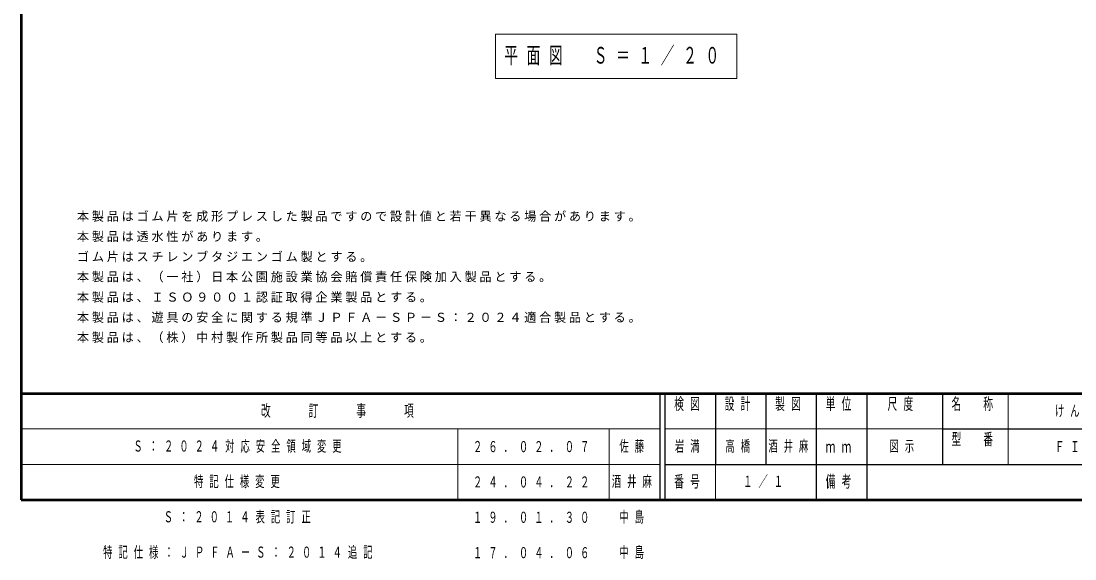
# Model space of a CAD drawing. Units: millimetres on the paper. Extents: x 55 to 420, y -12 to 257.
# Drawn here: x 55 to 263.7, y -11.7 to 94.8 of the extents above; entities that cross this region are included whole.
import ezdxf

# ---------------------------------------------------------------- set-up
doc = ezdxf.new("R2010")
doc.units = ezdxf.units.MM
doc.linetypes.add('USER1', pattern=[4.5, 2.5, -2])
doc.layers.add('LY_1', color=7, linetype='USER1', lineweight=13)
doc.layers.add('LY_4', color=7, linetype='Continuous', lineweight=13)
doc.layers.add('LY_5', color=7, linetype='Continuous')
doc.styles.add('ＭＳ ゴシック', font='')
doc.styles.get('ＭＳ ゴシック').set_extended_font_data('MS Gothic')

msp = doc.modelspace()

# ---------------------------------------------------------------- linework, layer by layer
at = {"layer": 'LY_1', "linetype": 'Continuous'}
for p, q in [((148.938, 92.194), (148.938, 83.394)), ((196.738, 92.194), (148.938, 92.194)), ((196.738, 83.394), (196.738, 92.194)), ((148.938, 83.394), (196.738, 83.394))]:
    msp.add_line(p, q, dxfattribs=at)
at = {"layer": 'LY_4', "lineweight": 50}
for p, q in [((55, 257), (55, 0)), ((55, 21), (420, 21)), ((55, 0), (420, 0))]:
    msp.add_line(p, q, dxfattribs=at)
at = {"layer": 'LY_4', "color": 211, "lineweight": 25}
for p, q in [((181.5, 21), (181.5, 0)), ((182.5, 21), (182.5, 0)), ((192.5, 21), (192.5, 7)), ((202.5, 21), (202.5, 7)), ((212.5, 21), (212.5, 0)), ((222.5, 21), (222.5, 7)), ((237.5, 21), (237.5, 7)), ((237.5, 14), (350, 14)), ((182.5, 7), (420, 7))]:
    msp.add_line(p, q, dxfattribs=at)
at = {"layer": 'LY_4'}
for p, q in [((250.5, 21), (250.5, 7)), ((55, 14), (181.5, 14)), ((141.5, 14), (141.5, 0)), ((171.5, 14), (171.5, 0)), ((182.5, 14), (237.5, 14)), ((55, 7), (181.5, 7)), ((192.5, 7), (192.5, 0))]:
    msp.add_line(p, q, dxfattribs=at)
at = {"layer": 'LY_4', "lineweight": 25}
msp.add_line((222.5, 7), (222.5, 0), dxfattribs=at)

# ---------------------------------------------------------------- texts
at = {"layer": 'LY_1', "style": 'ＭＳ ゴシック'}
for s, insert, char_height, attachment_point in [('\\T1.64;\\W0.6;平面図\u3000Ｓ＝１／２０', (172.838, 87.794), 3.299, 5), ('\\T1.23;本製品はゴム片を成形プレスした製品ですので設計値と若干異なる場合があります。', (66.061, 55.007), 1.76, 7), ('\\T1.23;本製品は透水性があります。', (66.061, 51.007), 1.76, 7), ('\\T1.23;ゴム片はスチレンブタジエンゴム製とする。', (66.061, 47.007), 1.76, 7), ('\\T1.23;本製品は、（一社）日本公園施設業協会賠償責任保険加入製品とする。', (66.061, 43.007), 1.76, 7), ('\\T1.23;本製品は、ＩＳＯ９００１認証取得企業製品とする。', (66.061, 39.007), 1.76, 7), ('\\T1.23;本製品は、遊具の安全に関する規準ＪＰＦＡ－ＳＰ－Ｓ：２０２４適合製品とする。', (66.061, 35.007), 1.76, 7), ('\\T1.23;本製品は、（株）中村製作所製品同等品以上とする。', (66.061, 31.007), 1.76, 7), ('\\T1.64;\\W0.6;Ｓ：２０２４対応安全領域変更', (77.25, 10.5), 2.199, 4), ('\\T1.64;\\W0.6;２６．０２．０７', (144.5, 10.5), 2.199, 4), ('\\T1.64;\\W0.6;佐藤', (173.5, 10.5), 2.199, 4), ('\\T1.64;\\W0.6;高橋', (194.5, 10.5), 2.199, 4), ('\\T1.64;\\W0.6;特記仕様変更', (89.25, 3.5), 2.199, 4), ('\\T1.64;\\W0.6;２４．０４．２２', (144.5, 3.5), 2.199, 4), ('\\T1.64;\\W0.6;酒井麻', (172, 3.5), 2.199, 4), ('\\T1.64;\\W0.6;Ｓ：２０１４表記訂正', (83.25, -3.5), 2.199, 4), ('\\T1.64;\\W0.6;中島', (173.5, -3.5), 2.199, 4), ('\\T1.64;\\W0.6;１９．０１．３０', (144.5, -3.5), 2.199, 4), ('\\T1.64;\\W0.6;特記仕様：ＪＰＦＡ－Ｓ：２０１４追記', (71.25, -10.5), 2.199, 4), ('\\T1.64;\\W0.6;１７．０４．０６', (144.5, -10.5), 2.199, 4), ('\\T1.64;\\W0.6;中島', (173.5, -10.5), 2.199, 4)]:
    msp.add_mtext(s, dxfattribs=dict(at, insert=insert, char_height=char_height, attachment_point=attachment_point))
at = {"layer": 'LY_4', "color": 4, "char_height": 2.346, "style": 'ＭＳ ゴシック'}
for s, insert, attachment_point in [('\\T1.64;\\W0.6;改\u3000\u3000訂\u3000\u3000事\u3000\u3000項', (118.25, 17.5), 5), ('\\T1.64;\\W0.6;検図', (187.5, 20.167), 2), ('\\T1.64;\\W0.6;設計', (197.5, 20.167), 2), ('\\T1.64;\\W0.6;製図', (207.5, 20.167), 2), ('\\T1.64;\\W0.6;単位', (217.5, 20.167), 2), ('\\T1.64;\\W0.6;尺度', (229.75, 20.167), 2), ('\\T1.64;\\W0.6;名\u3000称', (244, 20.167), 2), ('\\T1.64;\\W0.6;型\u3000番', (244, 13.167), 2), ('\\T1.64;\\W0.6;ｍｍ', (217.5, 10.5), 5), ('\\T1.64;\\W0.6;番号', (187.5, 3.5), 5), ('\\T1.64;\\W0.6;備考', (217.5, 3.5), 5)]:
    msp.add_mtext(s, dxfattribs=dict(at, insert=insert, attachment_point=attachment_point))
at = {"layer": 'LY_5', "char_height": 2.199, "attachment_point": 4, "style": 'ＭＳ ゴシック'}
for s, insert in [('\\T1.64;\\W0.6;けんけんマット', (259.75, 17.5)), ('\\T1.64;\\W0.6;岩満', (184.5, 10.5)), ('\\T1.64;\\W0.6;酒井麻', (203, 10.5)), ('\\T1.64;\\W0.6;図示', (227, 10.5)), ('\\T1.64;\\W0.6;ＦＩＴ－Ｋ０７', (259.75, 10.5)), ('\\T1.64;\\W0.6;１／１', (198, 3.5))]:
    msp.add_mtext(s, dxfattribs=dict(at, insert=insert))

doc.saveas('drawing.dxf')
